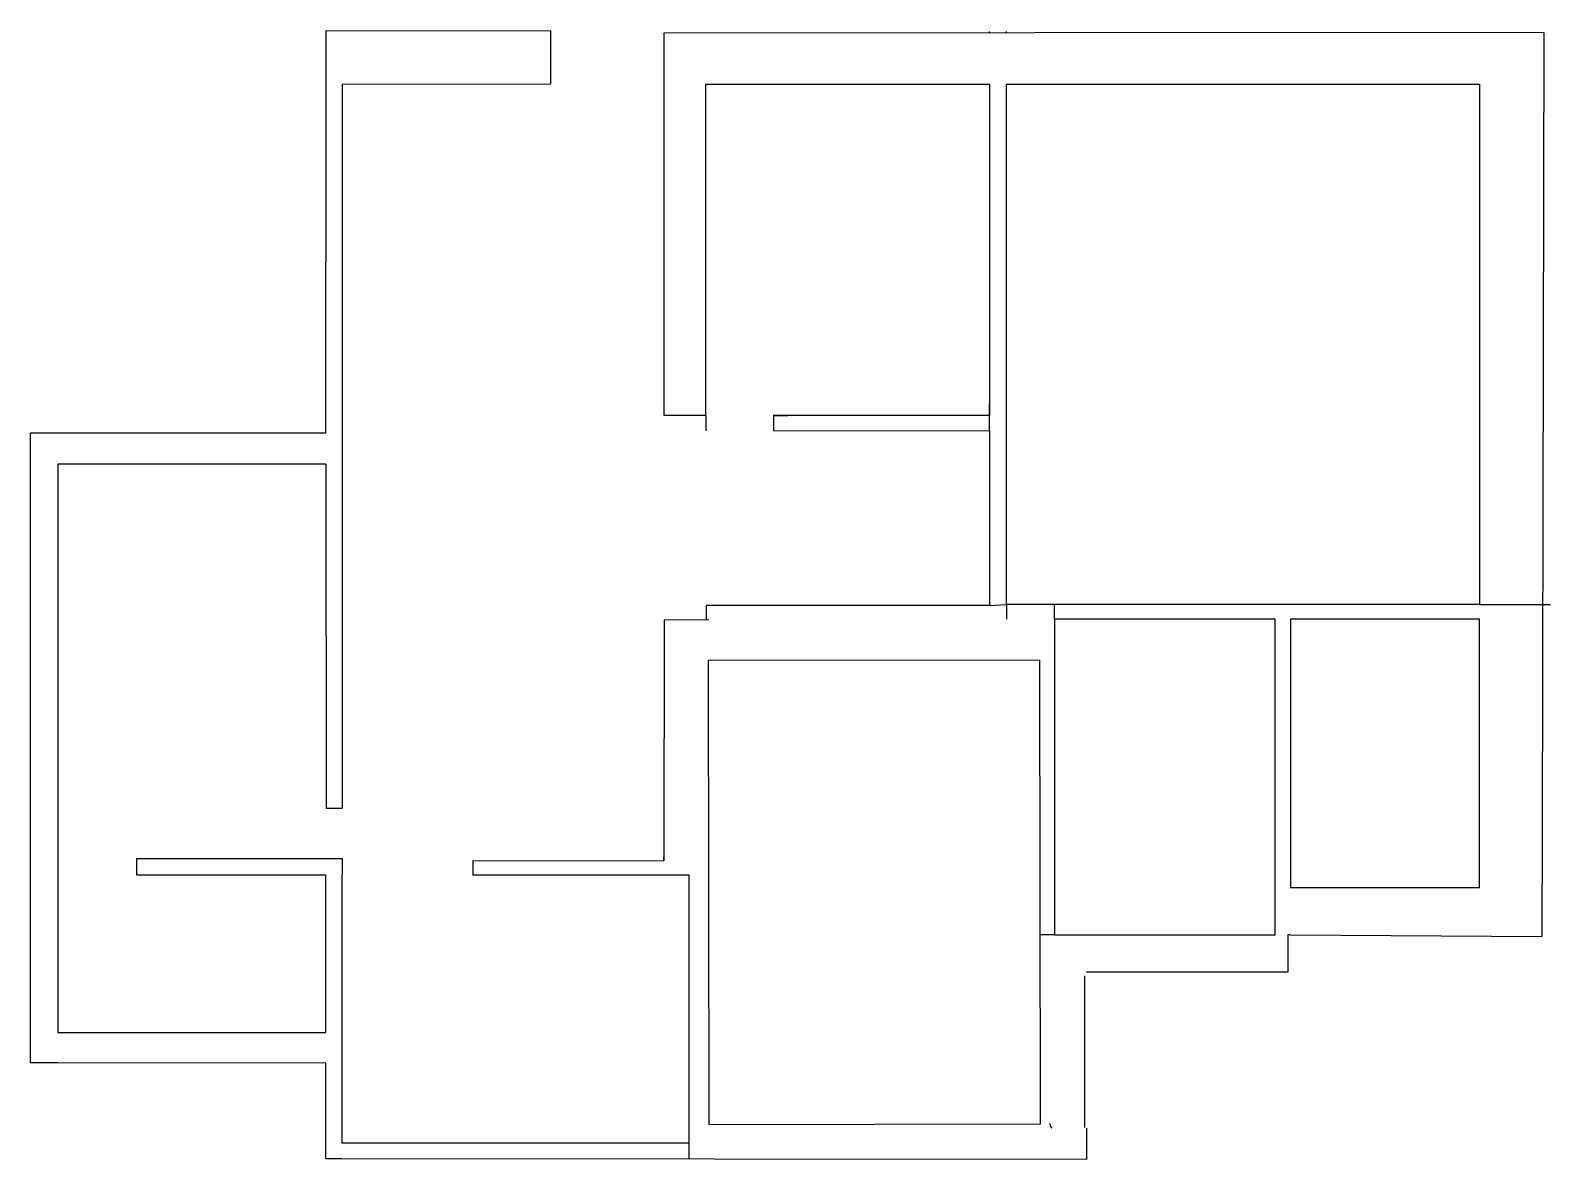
# Model space of a CAD drawing. Header units: inches. Extents: x 2432 to 3010, y 1296 to 1726.
import ezdxf

# ---------------------------------------------------------------- set-up
doc = ezdxf.new("R2010")
doc.units = ezdxf.units.IN

msp = doc.modelspace()

# ---------------------------------------------------------------- linework, layer by layer
for p, q in [((2544.34, 1713.83), (2544.35, 1725.98)), ((2544.35, 1725.98), (2629.9, 1725.84)), ((2629.9, 1705.7), (2629.9, 1725.95)), ((2672.95, 1725.12), (2954.92, 1725.28)), ((2672.95, 1704.87), (2672.95, 1725.12)), ((2796.8, 1725.19), (2796.8, 1725.55)), ((2803.3, 1725.19), (2803.3, 1725.54)), ((2954.92, 1725.28), (3007.67, 1725.19)), ((3007.67, 1725.19), (3007.07, 1421.17)), ((2544.34, 1702.32), (2544.34, 1713.83)), ((2544.26, 1572.92), (2544.34, 1702.32)), ((2550.41, 1705.5), (2629.9, 1705.7)), ((2550.41, 1705.5), (2550.41, 1705.5)), ((2688.8, 1579.5), (2672.95, 1579.5)), ((2688.8, 1579.5), (2688.8, 1579.5)), ((2688.8, 1579.5), (2688.8, 1573.65)), ((2714.57, 1579.53), (2714.57, 1573.69)), ((2714.57, 1579.5), (2720.03, 1579.5)), ((2796.8, 1579.5), (2796.8, 1583.63)), ((2796.8, 1583.63), (2796.8, 1583.63)), ((2796.8, 1573.65), (2796.8, 1579.5)), ((2714.57, 1573.69), (2796.8, 1573.65)), ((2796.8, 1573.65), (2796.85, 1507.2)), ((2431.82, 1560.89), (2431.82, 1572.92)), ((2431.82, 1572.92), (2544.26, 1572.92)), ((2431.82, 1333.16), (2431.82, 1560.89)), ((2544.26, 1560.89), (2544.33, 1430.08)), ((2796.85, 1507.2), (2688.98, 1507.2)), ((2688.98, 1507.2), (2689, 1501.66)), ((2796.85, 1507.2), (2803.3, 1507.5)), ((2803.3, 1507.5), (2803.3, 1501.9)), ((2821.51, 1501.9), (2821.51, 1507.5)), ((2983.3, 1507.5), (3010.3, 1507.5)), ((2672.95, 1501.63), (2672.84, 1411.4)), ((2689.94, 1501.66), (2672.95, 1501.63)), ((2544.33, 1430.08), (2550.48, 1430.08)), ((3007.07, 1421.17), (3006.99, 1381.23)), ((2442.3, 1410.89), (2442.3, 1404.63)), ((2472.23, 1410.92), (2472.23, 1404.66)), ((2544.27, 1410.92), (2550.42, 1410.92)), ((2550.41, 1410.3), (2550.41, 1404.62)), ((2600.2, 1410.1), (2600.2, 1404.43)), ((2600.2, 1410.1), (2672.84, 1410.02)), ((2672.84, 1410.02), (2672.84, 1411.4)), ((2672.84, 1411.4), (2672.84, 1410.02)), ((2472.23, 1404.66), (2544.26, 1404.62)), ((2821.51, 1381.9), (2816.18, 1381.9)), ((2911.3, 1381.8), (2910.3, 1381.82)), ((2910.3, 1381.82), (2910.3, 1380.82)), ((2910.3, 1380.82), (2910.35, 1367.68)), ((2911.3, 1381.8), (3006.99, 1381.23)), ((2832.88, 1366.23), (2832.95, 1308.58)), ((2908.35, 1367.69), (2833.72, 1367.68)), ((2909.35, 1367.68), (2908.35, 1367.69)), ((2910.35, 1367.68), (2909.35, 1367.68)), ((2442.26, 1333.15), (2431.82, 1333.16)), ((2544.26, 1333.07), (2442.26, 1333.15)), ((2442.26, 1333.15), (2442.26, 1333.15)), ((2544.27, 1297.67), (2544.26, 1333.07)), ((2819.8, 1310.04), (2819.81, 1309.04)), ((2819.81, 1309.04), (2820.46, 1308.28)), ((2833.72, 1308.27), (2833.72, 1296.32)), ((2682.41, 1302.62), (2682.41, 1296.48)), ((2544.26, 1296.67), (2544.27, 1297.67)), ((2550.29, 1296.62), (2544.26, 1296.67)), ((2833.72, 1296.32), (2550.29, 1296.62))]:
    msp.add_line(p, q)
for points in [[(2550.41, 1705.5), (2550.41, 1430.08)], [(2672.95, 1579.5), (2672.95, 1705.06)], [(2688.8, 1579.5), (2688.8, 1705.5), (2796.8, 1705.5), (2796.8, 1579.5), (2714.57, 1579.5)], [(2544.26, 1560.89), (2442.26, 1560.89), (2442.26, 1410.89), (2442.3, 1410.89)], [(2472.23, 1410.89), (2544.26, 1410.89)], [(2550.41, 1410.92), (2550.41, 1410.3)], [(2442.26, 1404.62), (2442.26, 1344.62), (2544.26, 1344.62), (2544.26, 1404.62)], [(2600.2, 1404.62), (2682.41, 1404.62), (2682.41, 1302.62), (2550.41, 1302.62), (2550.41, 1404.62)]]:
    msp.add_lwpolyline(points)
for points in [[(2803.3, 1705.5), (2983.3, 1705.5), (2983.3, 1507.5), (2803.3, 1507.5)], [(2905.51, 1501.9), (2821.51, 1501.9), (2821.51, 1381.9), (2905.51, 1381.9)], [(2983.3, 1501.9), (2911.3, 1501.9), (2911.3, 1399.9), (2983.3, 1399.9)], [(2815.92, 1486.41), (2689.68, 1486.17), (2689.94, 1309.66), (2816.18, 1309.9)]]:
    msp.add_lwpolyline(points, close=True)

doc.saveas('drawing.dxf')
